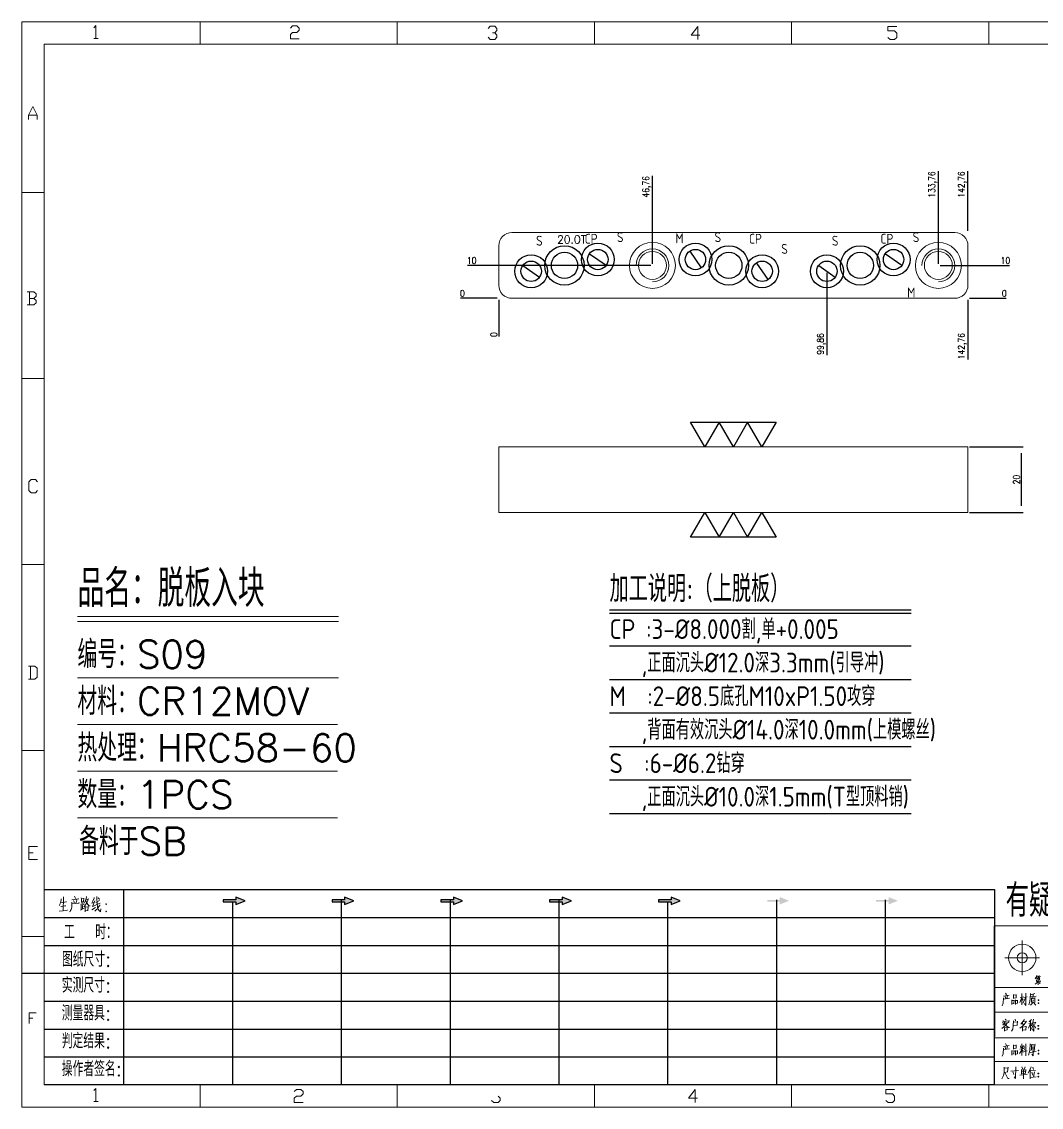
# Model space of a CAD drawing. Header units: millimetres. Extents: x 88508 to 142116, y -5268 to 20283.
# Drawn here: x 98509 to 98819.2, y 3909.3 to 4239.6 of the extents above; entities that cross this region are included whole.
import ezdxf
from ezdxf.enums import TextEntityAlignment as Align

# ---------------------------------------------------------------- set-up
doc = ezdxf.new("R2010")
doc.units = ezdxf.units.MM
doc.linetypes.add('HIDDEN', pattern=[0])
doc.layers.add('DIM', color=4, linetype='Continuous')
doc.layers.add('PS_P', color=2, linetype='Continuous')
doc.styles.add('chinesef_fs', font='simplex.shx', dxfattribs={"bigfont": 'gbcbig.shx'})
doc.styles.add('gbenor', font='gbenor.shx', dxfattribs={"bigfont": 'gbcbig.shx'})
doc.styles.add('GBENOR_', font='gbenor.shx', dxfattribs={"bigfont": 'gbcbig'})
doc.styles.get("Standard").update_dxf_attribs({"font": 'txt.shx', "width": 0.85, "bigfont": 'ctxt.shx'})
doc.styles.add('TXT', font='txt.shx', dxfattribs={"width": 0.8, "bigfont": 'ctxt.shx'})
doc.dimstyles.new('T-2-WX', dxfattribs={"dimtxt": 2, "dimasz": 2, "dimexe": 0.5, "dimexo": 0.5, "dimgap": 0.5, "dimtad": 1, "dimtxsty": 'Standard', "dimblk": 'OPEN30', "dimcen": 0, "dimazin": 3, "dimtfac": 1, "dimtmove": 0, "dimatfit": 3, "dimldrblk": 'OPEN30', "dimlwd": -1, "dimlwe": -1})

# ---------------------------------------------------------------- blocks, each defined once
blk = doc.blocks.new('U40')
for points in [[(351.8, 337.7), (351.8, 333.2), (367, 339.3), (351.8, 345.3), (351.8, 340.8), (331.2, 340.8), (331.2, 337.7)], [(545.7, 339.3), (530.6, 345.3), (530.6, 340.8), (509.9, 340.8), (509.9, 337.7), (530.6, 337.7), (530.6, 333.2)], [(724.5, 339.3), (709.3, 345.3), (709.3, 340.8), (688.7, 340.8), (688.7, 337.7), (709.3, 337.7), (709.3, 333.2)], [(903.3, 339.3), (888.1, 345.3), (888.1, 340.8), (867.5, 340.8), (867.5, 337.7), (888.1, 337.7), (888.1, 333.2)], [(1082.1, 339.3), (1066.9, 345.3), (1066.9, 340.8), (1046.3, 340.8), (1046.3, 337.7), (1066.9, 337.7), (1066.9, 333.2)], [(1245.7, 337.7), (1245.7, 333.2), (1260.9, 339.3), (1245.7, 345.3), (1245.7, 340.8), (1225.1, 340.8), (1225.1, 337.7)], [(1424.5, 337.7), (1424.5, 333.2), (1439.7, 339.3), (1424.5, 345.3), (1424.5, 340.8), (1403.8, 340.8), (1403.8, 337.7)]]:
    blk.add_hatch(color=3).paths.add_polyline_path(points)
at = {"color": 254, "lineweight": 18}
for p, q in [((0, 1783.5), (0, 0)), ((0, 1783.5), (2530.2, 1783.5)), ((941.1, 1783.5), (941.1, 1746.5)), ((1265.1, 1783.5), (1265.1, 1746.5)), ((1589.1, 1783.5), (1589.1, 1746.5)), ((37, 37), (37, 1746.5)), ((37, 1746.5), (2493.2, 1746.5)), ((0, 1502.7), (37, 1502.7)), ((0, 1197.2), (37, 1197.2)), ((0, 891.7), (37, 891.7)), ((0, 586.3), (37, 586.3)), ((1598.1, 298), (2493.2, 298)), ((0, 280.8), (37, 280.8)), ((1598.2, 196.6), (2493.2, 196.6)), ((2493.2, 156.4), (1598.2, 156.4)), ((2493.2, 114.1), (1598.2, 114.1)), ((2493.2, 75), (1598.2, 75)), ((37, 37), (2493.2, 37)), ((941.1, 0), (941.1, 37)), ((1265.1, 0), (1265.1, 37)), ((1589.1, 0), (1589.1, 37)), ((0, 0), (2530.2, 0))]:
    blk.add_line(p, q, dxfattribs=at)
at = {"color": 254, "linetype": 'Continuous', "lineweight": 18}
for p, q in [((293.1, 1783.5), (293.1, 1746.5)), ((617.1, 1783.5), (617.1, 1746.5)), ((1598.1, 298), (1598.1, 37)), ((1598.2, 298), (1598.2, 37)), ((293.1, 0), (293.1, 37)), ((617.1, 0), (617.1, 37))]:
    blk.add_line(p, q, dxfattribs=at)
for p, q in [((38, 357.6), (1598.2, 357.6)), ((1598.2, 357.6), (1598.2, 116.2)), ((38, 311.8), (1598.2, 311.8)), ((37.1, 266), (1598.2, 266)), ((0.1, 220.2), (1598.2, 220.2)), ((37.1, 174.4), (1598.2, 174.4)), ((37.1, 128.6), (1598.2, 128.6)), ((37.1, 82.8), (1598.2, 82.8))]:
    blk.add_line(p, q)
at = {"color": 254}
for p, q in [((167.8, 37), (167.8, 357.6)), ((525.5, 37), (525.5, 340.8)), ((704.3, 37), (704.3, 340.8)), ((883.1, 37), (883.1, 340.8)), ((1240.6, 37), (1240.6, 340.8)), ((1419.4, 37), (1419.4, 340.8)), ((346.7, 37), (346.7, 337.9)), ((1061.9, 37), (1061.9, 337.7)), ((1598.2, 37), (38, 37))]:
    blk.add_line(p, q, dxfattribs=at)
at = {"color": 92, "lineweight": 18}
for p, q in [((1644.1, 273.9), (1644.1, 217)), ((1672.4, 245.5), (1615.5, 245.5))]:
    blk.add_line(p, q, dxfattribs=at)
for points in [[(118.3, 1773.7), (121.9, 1777.3), (121.9, 1755.8)], [(441.4, 1773.1), (445, 1776.7), (452.2, 1776.7), (455.8, 1773.1), (455.8, 1769.5), (452.2, 1765.9), (445, 1765.9), (441.4, 1762.3), (441.4, 1755.1), (455.8, 1755.1)], [(766.4, 1772.4), (770, 1776), (777.2, 1776), (780.8, 1772.4), (780.8, 1768.8), (777.2, 1765.2), (773.6, 1765.2)], [(1114.4, 1761.4), (1100, 1761.4), (1110.8, 1775.8), (1110.8, 1754.2)], [(1423.4, 1757.7), (1427, 1754.1), (1434.2, 1754.1), (1437.8, 1757.7), (1437.8, 1764.9), (1434.2, 1768.5), (1423.4, 1768.5), (1423.4, 1775.7), (1437.8, 1775.7)], [(118.3, 1755.8), (125.5, 1755.8)], [(777.2, 1765.2), (780.8, 1761.6), (780.8, 1758), (777.2, 1754.4), (770, 1754.4), (766.4, 1758)], [(11.1, 1622.8), (11.1, 1630), (18.3, 1644.4), (25.5, 1630), (25.5, 1622.8)], [(11.1, 1630), (25.5, 1630)], [(20, 1329), (23.6, 1332.6), (23.6, 1336.2), (20, 1339.8), (9.2, 1339.8)], [(12.8, 1339.8), (12.8, 1318.2)], [(9.2, 1318.2), (20, 1318.2), (23.6, 1321.8), (23.6, 1325.4), (20, 1329), (12.8, 1329)], [(26.1, 1013.2), (22.5, 1009.6), (15.3, 1009.6), (11.7, 1013.2), (11.7, 1027.6), (15.3, 1031.2), (22.5, 1031.2), (26.1, 1027.6)], [(11, 703.2), (21.8, 703.2), (25.4, 706.8), (25.4, 721.2), (21.8, 724.8), (11, 724.8)], [(14.6, 724.8), (14.6, 703.2)], [(26.1, 407), (11.7, 407), (11.7, 428.6), (26.1, 428.6)], [(11.7, 417.8), (18.9, 417.8)], [(1613.5, 179.9), (1612.8, 170.8), (1610.8, 166.8)], [(1613, 182.8), (1622.3, 184.3)], [(1613.3, 177.7), (1623.2, 179.2)], [(1615.9, 182.1), (1616.3, 179)], [(1616.6, 187.6), (1617.9, 184.5)], [(1619.7, 183.6), (1618.8, 178.8)], [(1629.6, 185.4), (1629.6, 178.6)], [(1629.6, 184.3), (1634, 184.7)], [(1629.6, 179.4), (1634.2, 179.9)], [(1633.8, 179.9), (1634.2, 185.4)], [(1640, 172.1), (1643.5, 180.5)], [(1645.9, 181.4), (1640.4, 180.5)], [(1643.5, 168.2), (1643.5, 186.9)], [(1645.5, 176.1), (1643.5, 179.2)], [(1649.7, 180.8), (1647, 174.8), (1644.8, 171)], [(1646.6, 180.3), (1652.3, 181.2)], [(1650.1, 187.6), (1650.1, 167.1), (1647.7, 170.6)], [(1657.4, 186.9), (1657.2, 179), (1656.5, 173.7), (1654.8, 168.4)], [(1664.9, 186.7), (1657.4, 184.7)], [(1657.8, 181.2), (1666.7, 182.8)], [(1659.2, 179.7), (1659.2, 172.4)], [(1664.5, 179), (1659.2, 178.1)], [(1661.6, 178.6), (1661.8, 185.2)], [(1664.7, 180.1), (1664.5, 172.1)], [(1626.9, 168.8), (1626.7, 176.3)], [(1626.9, 175.2), (1630.5, 175.7)], [(1626.9, 170.2), (1630.7, 170.6)], [(1630.5, 176.1), (1630.3, 170.6)], [(1632.7, 176.3), (1632.7, 168.8)], [(1636.2, 175.7), (1632.9, 175.2)], [(1632.9, 170.4), (1636.4, 170.8)], [(1636, 170.8), (1636.4, 176.1)], [(1662, 176.3), (1661.4, 172.4), (1660, 169.7), (1657.6, 167.7)], [(1662.3, 172.4), (1666.2, 168)], [(12.3, 137.7), (12.3, 155), (23.8, 155)], [(12.3, 146.4), (18.1, 146.4)], [(1615.9, 144.9), (1617.5, 143.1)], [(1632.3, 144.9), (1633.2, 142)], [(1647.7, 144.2), (1641.5, 136.3)], [(1659.4, 144.2), (1655.2, 140.5)], [(1662.3, 144.9), (1661.2, 139.2), (1660.1, 135.2)], [(1619.7, 139.4), (1616.8, 135), (1610.6, 129.7)], [(1612.8, 142.5), (1612.4, 138.1)], [(1615.9, 140.3), (1612.4, 135)], [(1612.8, 141.2), (1622.3, 142)], [(1614.6, 131.2), (1614.8, 125)], [(1614.6, 130.3), (1619.2, 131.2)], [(1614.8, 137.8), (1619.2, 138.9)], [(1614.8, 126.1), (1619.5, 127)], [(1615.1, 136.3), (1621.7, 131), (1623, 131)], [(1619, 127), (1619.5, 131.9)], [(1622.6, 142.5), (1621.2, 138.9)], [(1629.6, 142), (1629.2, 133.6), (1628.3, 128.3), (1626.1, 125)], [(1629.2, 134.3), (1636.2, 135)], [(1629.4, 139.6), (1636, 140.3)], [(1636.2, 141.6), (1635.8, 135)], [(1650.8, 141.4), (1647.3, 136.1), (1644.2, 133), (1639.8, 129.9)], [(1644, 138.9), (1645.7, 136.1)], [(1644.6, 133.4), (1644.6, 125)], [(1644.6, 131.9), (1650.2, 132.8)], [(1644.6, 126.8), (1650.4, 127.5)], [(1645.1, 140.3), (1650.2, 140.7)], [(1649.9, 127.5), (1650.4, 133.2)], [(1657.7, 137.4), (1656.1, 133.6), (1654.1, 129.9)], [(1654.6, 137.4), (1659.9, 138.3)], [(1657.7, 142), (1657.7, 125.5)], [(1657.7, 136.3), (1659.6, 133.9)], [(1661.4, 134.1), (1659, 128.6)], [(1663, 137.6), (1663, 125.3), (1661, 128.1)], [(1661.4, 138.9), (1665.8, 139.6)], [(1664.3, 133.6), (1666.5, 129.9)], [(1666.3, 140), (1664.9, 136.7)], [(1613.5, 96.9), (1612.8, 87.8), (1610.8, 83.9)], [(1613, 99.8), (1622.3, 101.3)], [(1613.3, 94.7), (1623.2, 96.2)], [(1615.9, 99.1), (1616.3, 96)], [(1616.6, 104.6), (1617.9, 101.5)], [(1619.7, 100.6), (1618.8, 95.8)], [(1626.9, 85.8), (1626.7, 93.4)], [(1626.9, 92.3), (1630.5, 92.7)], [(1629.6, 102.4), (1629.6, 95.6)], [(1629.6, 101.3), (1634, 101.8)], [(1629.6, 96.4), (1634.2, 96.9)], [(1630.5, 93.1), (1630.3, 87.6)], [(1632.7, 93.4), (1632.7, 85.8)], [(1636.2, 92.7), (1632.9, 92.3)], [(1633.8, 96.9), (1634.2, 102.4)], [(1636, 87.8), (1636.4, 93.1)], [(1643.5, 96), (1641.5, 91.6), (1639.5, 88.1)], [(1640, 95.6), (1645.9, 96.4)], [(1641.1, 100.9), (1641.9, 97.6)], [(1643.5, 104), (1643.5, 85)], [(1643.5, 95.1), (1645.3, 92.3)], [(1645.5, 101.3), (1644.2, 96.2)], [(1645, 90.7), (1652.3, 92.7)], [(1646.8, 101.1), (1647.9, 98.4)], [(1646.8, 96.9), (1648.1, 93.6)], [(1649.7, 84.5), (1649.7, 104.2)], [(1657, 104.4), (1656.3, 93.1), (1654.5, 85.4)], [(1657, 102.6), (1666, 103.7)], [(1657.2, 90), (1666.9, 91.4)], [(1658.3, 93.8), (1664.2, 94.7)], [(1659.2, 101.8), (1659.2, 95.1)], [(1664.7, 101.1), (1659.2, 100.4)], [(1659.2, 98), (1663.4, 98.7)], [(1659.2, 96), (1664.7, 96.7)], [(1661.4, 92.9), (1662, 90.7), (1662, 84.5), (1659.8, 87.2)], [(1661.8, 91.6), (1664.5, 94.9)], [(1664.2, 96.7), (1664.7, 101.8)], [(1626.9, 87.2), (1630.7, 87.6)], [(1632.9, 87.4), (1636.4, 87.8)], [(1614.4, 65.7), (1614.2, 57.3), (1613.3, 52.3), (1610.4, 46.5)], [(1614.2, 57.3), (1620.6, 58.2)], [(1620.6, 64.8), (1614.4, 64.2)], [(1615.3, 57.3), (1620.6, 47.4), (1622.8, 47.4)], [(1619.9, 58.2), (1620.8, 65.7)], [(1625.2, 59.3), (1637.6, 60.6)], [(1630.1, 53.6), (1628.7, 58)], [(1633.4, 66.6), (1632.9, 47.2), (1630.7, 50)], [(1639.8, 52.5), (1652.1, 53.6)], [(1642.9, 62.2), (1642.9, 54.5)], [(1649.5, 61.8), (1642.9, 61.1)], [(1642.9, 55.1), (1649.9, 55.8)], [(1643.5, 66.2), (1645.1, 62.4)], [(1643.8, 58.4), (1648.6, 58.9)], [(1646.2, 46.7), (1646.2, 61.3)], [(1648.6, 66.4), (1646.8, 61.8)], [(1649.7, 62.2), (1649.3, 55.8)], [(1658.5, 66.4), (1653.9, 56.2)], [(1656.8, 62.2), (1656.8, 46.7)], [(1658.3, 59.8), (1665.8, 60.6)], [(1659.9, 57.8), (1661.2, 52.7)], [(1661.4, 65.7), (1662.7, 62.2)], [(1664.1, 58.4), (1662.5, 49.6)], [(1657.7, 49.2), (1666.7, 49.8)], [(118.3, 27.4), (121.9, 31), (121.9, 9.4)], [(447.9, 25.7), (451.5, 29.3), (458.7, 29.3), (462.3, 25.7), (462.3, 22.1), (458.7, 18.5), (451.5, 18.5), (447.9, 14.9), (447.9, 7.7), (462.3, 7.7)], [(782.7, 18.5), (786.3, 14.9), (786.3, 11.3), (782.7, 7.7), (775.5, 7.7), (771.9, 11.3)], [(1110.3, 14.9), (1095.9, 14.9), (1106.7, 29.3), (1106.7, 7.7)], [(1419.9, 11.3), (1423.5, 7.7), (1430.7, 7.7), (1434.3, 11.3), (1434.3, 18.5), (1430.7, 22.1), (1419.9, 22.1), (1419.9, 29.3), (1434.3, 29.3)], [(118.3, 9.4), (125.5, 9.4)]]:
    blk.add_lwpolyline(points, dxfattribs=at)
at = {"color": 92, "lineweight": 0}
for points in [[(65, 342.2), (64.8, 341), (64.1, 337.9), (63.6, 335.7), (62.8, 333.5), (62.1, 331.4)], [(68.4, 345.9), (68.7, 344.4), (68.1, 322.9)], [(82.6, 340.8), (93.7, 342.2), (93.3, 342.4), (92.4, 342)], [(86.1, 336.1), (86, 337.5), (85.3, 339.8)], [(86.7, 346.7), (87.9, 344.6), (88.3, 343)], [(90.3, 341), (90.4, 339.6), (89.1, 335.3)], [(97.8, 344), (98.1, 342.6), (98.1, 340.8), (98.1, 337.9), (98.1, 336.3), (98.2, 337.7), (102.1, 338.3), (101.8, 338.3), (102.1, 343.6), (102.1, 343.2), (102.1, 342.8), (98.2, 342.2)], [(105.5, 341.2), (105.9, 341), (109.6, 341.8), (109.3, 342.6), (108.5, 339.6), (107.6, 337.3), (106.9, 335.9), (105.9, 334.3), (104.3, 332), (103.1, 330.4), (101.9, 329.4)], [(106.6, 346.5), (106.5, 345.2), (105.1, 341.2), (104.2, 338.9), (103.1, 336.3), (102.6, 335.5)], [(104.9, 339.1), (105.3, 338.7), (107, 335.7), (108.6, 333.3), (109.9, 331.2), (110.3, 330.8), (112.6, 330.8), (110.2, 331.2), (109, 332.6)], [(119.3, 344.8), (119.1, 343.8), (116.8, 338.5), (115.4, 335.5), (119.3, 336.3)], [(120.3, 339.4), (118.1, 333.5), (116.4, 330), (116.1, 329.8), (120.5, 331.4)], [(121.7, 336.7), (127.7, 339.6)], [(123.4, 346.5), (123.5, 345.4), (123.5, 340.8), (123.8, 337.3), (124, 335.3), (124.2, 333.1), (124.5, 331), (124.8, 329), (125.2, 327.4), (125.9, 325.7), (126.9, 323.9), (127.9, 322.7), (128.9, 321.7), (129.6, 321.3), (129.9, 326.1), (129.4, 321.5)], [(127.7, 341.6), (127.2, 342.4), (125.7, 344.2)], [(61.4, 322.3), (68.2, 322.9), (75.3, 323.7), (74.9, 323.9), (73.8, 323.5)], [(63.8, 335.9), (73.4, 337.5), (73.1, 337.7), (72.5, 337.3)], [(64.5, 329.6), (64.8, 329.6), (65.1, 329.6), (72.5, 331), (71.9, 331), (70.9, 330.8)], [(82.6, 335.1), (82.6, 331.8), (82.3, 329), (81.9, 326.8), (81.2, 324.9), (80.3, 323.1), (79.6, 321.9), (78.8, 320.9)], [(93.3, 335.5), (94.1, 335.7), (94.3, 335.5), (82.6, 334.3), (82.6, 335.1), (82.2, 336.9)], [(96.5, 323.9), (102.8, 327.2)], [(97.2, 334.3), (97.5, 333.5), (97.7, 324.7)], [(100.2, 337.9), (100.1, 325.9)], [(100.2, 332.6), (102.4, 333.1)], [(104.2, 330), (104.5, 329), (104.5, 321.1), (104.3, 322.1), (104.5, 322.7), (109.2, 323.1), (108.6, 323.1), (109, 329.2), (109, 330), (109.3, 329.4), (108.6, 329.4), (104.6, 328.8)], [(115.3, 324.3), (121.5, 328.2)], [(128.2, 332.4), (128.1, 331.6), (126.9, 329.6), (125.8, 328), (124.5, 326.3), (123, 324.7), (121.4, 323.3), (120.1, 322.3)], [(121.4, 332.2), (128.8, 335.1)]]:
    blk.add_lwpolyline(points, dxfattribs=at)
for points in [[(367, 339.3), (351.8, 345.3), (351.8, 340.8), (331.2, 340.8), (331.2, 337.7), (351.8, 337.7), (351.8, 333.2), (367, 339.3)], [(545.7, 339.3), (530.6, 345.3), (530.6, 340.8), (509.9, 340.8), (509.9, 337.7), (530.6, 337.7), (530.6, 333.2), (545.7, 339.3)], [(724.5, 339.3), (709.3, 345.3), (709.3, 340.8), (688.7, 340.8), (688.7, 337.7), (709.3, 337.7), (709.3, 333.2), (724.5, 339.3)], [(903.3, 339.3), (888.1, 345.3), (888.1, 340.8), (867.5, 340.8), (867.5, 337.7), (888.1, 337.7), (888.1, 333.2), (903.3, 339.3)], [(1082.1, 339.3), (1066.9, 345.3), (1066.9, 340.8), (1046.3, 340.8), (1046.3, 337.7), (1066.9, 337.7), (1066.9, 333.2), (1082.1, 339.3)]]:
    blk.add_lwpolyline(points)
for points in [[(138.7, 332.4), (139.4, 333.5), (138.7, 334.5), (138, 333.5)], [(138.7, 320.9), (139.4, 321.9), (138.7, 322.9), (138, 321.9)]]:
    blk.add_lwpolyline(points, close=True, dxfattribs=at)
at = {"color": 3, "lineweight": 18}
for points in [[(1665.5, 210.9), (1668.3, 216.3)], [(1667.3, 214.2), (1670.1, 214.7)], [(1668.8, 211.7), (1668, 214.2)], [(1670.3, 211.9), (1671.9, 216.3)], [(1671.1, 214.2), (1674, 214.7)], [(1671.4, 214.2), (1672.9, 211.7)], [(1670.1, 206.6), (1668, 204.5), (1665, 202.1)], [(1667.1, 206.6), (1673.4, 207.3)], [(1667.3, 211.1), (1672.4, 211.6)], [(1667.3, 209.6), (1667.3, 206.6)], [(1672.5, 209.4), (1667.3, 208.9)], [(1670.1, 211.2), (1670.1, 201.3)], [(1673.5, 208.1), (1672.7, 202.9), (1671.7, 205)], [(1672.2, 209.4), (1672.5, 211.9)]]:
    blk.add_lwpolyline(points, dxfattribs=at)
at = {"color": 92, "lineweight": 18}
for points in [[(1670, 176.1), (1670, 175.9), (1670.2, 175.7), (1670.4, 175.5), (1670.6, 175.5), (1670.9, 175.5), (1671.1, 175.7), (1671.3, 175.9), (1671.3, 176.1), (1671.3, 176.4), (1671.1, 176.6), (1670.9, 176.7), (1670.6, 176.8), (1670.4, 176.7), (1670.2, 176.6), (1670, 176.4)], [(1671.3, 171), (1671.3, 171.3), (1671.1, 171.5), (1670.9, 171.7), (1670.6, 171.7), (1670.4, 171.7), (1670.2, 171.5), (1670, 171.3), (1670, 171), (1670, 170.8), (1670.2, 170.6), (1670.4, 170.4), (1670.6, 170.4), (1670.9, 170.4), (1671.1, 170.6), (1671.3, 170.8)], [(1671.1, 176.1), (1671, 176.3), (1670.9, 176.5), (1670.6, 176.6), (1670.4, 176.5), (1670.3, 176.3), (1670.2, 176.1), (1670.3, 175.9), (1670.4, 175.7), (1670.6, 175.7), (1670.9, 175.7), (1671, 175.9)], [(1671.1, 171), (1671, 171.3), (1670.9, 171.4), (1670.6, 171.5), (1670.4, 171.4), (1670.3, 171.3), (1670.2, 171), (1670.3, 170.8), (1670.4, 170.7), (1670.6, 170.6), (1670.9, 170.7), (1671, 170.8)], [(1669.8, 133.9), (1669.8, 133.6), (1670, 133.4), (1670.2, 133.3), (1670.5, 133.2), (1670.7, 133.3), (1670.9, 133.4), (1671.1, 133.6), (1671.1, 133.9), (1671.1, 134.1), (1670.9, 134.3), (1670.7, 134.5), (1670.5, 134.5), (1670.2, 134.5), (1670, 134.3), (1669.8, 134.1)], [(1671.1, 128.8), (1671.1, 129), (1670.9, 129.3), (1670.7, 129.4), (1670.5, 129.4), (1670.2, 129.4), (1670, 129.3), (1669.8, 129), (1669.8, 128.8), (1669.8, 128.5), (1670, 128.3), (1670.2, 128.2), (1670.5, 128.1), (1670.7, 128.2), (1670.9, 128.3), (1671.1, 128.5)], [(1670.9, 133.9), (1670.8, 134.1), (1670.7, 134.2), (1670.5, 134.3), (1670.2, 134.2), (1670.1, 134.1), (1670, 133.9), (1670.1, 133.6), (1670.2, 133.5), (1670.5, 133.4), (1670.7, 133.5), (1670.8, 133.6)], [(1670.9, 128.8), (1670.8, 129), (1670.7, 129.2), (1670.5, 129.2), (1670.2, 129.2), (1670.1, 129), (1670, 128.8), (1670.1, 128.6), (1670.2, 128.4), (1670.5, 128.3), (1670.7, 128.4), (1670.8, 128.6)], [(1670, 93.1), (1670, 92.9), (1670.2, 92.7), (1670.4, 92.5), (1670.6, 92.5), (1670.9, 92.5), (1671.1, 92.7), (1671.3, 92.9), (1671.3, 93.1), (1671.3, 93.4), (1671.1, 93.6), (1670.9, 93.7), (1670.6, 93.8), (1670.4, 93.7), (1670.2, 93.6), (1670, 93.4)], [(1671.1, 93.1), (1671, 93.4), (1670.9, 93.5), (1670.6, 93.6), (1670.4, 93.5), (1670.3, 93.4), (1670.2, 93.1), (1670.3, 92.9), (1670.4, 92.8), (1670.6, 92.7), (1670.9, 92.8), (1671, 92.9)], [(1671.3, 88.1), (1671.3, 88.3), (1671.1, 88.5), (1670.9, 88.7), (1670.6, 88.7), (1670.4, 88.7), (1670.2, 88.5), (1670, 88.3), (1670, 88.1), (1670, 87.8), (1670.2, 87.6), (1670.4, 87.4), (1670.6, 87.4), (1670.9, 87.4), (1671.1, 87.6), (1671.3, 87.8)], [(1671.1, 88.1), (1671, 88.3), (1670.9, 88.4), (1670.6, 88.5), (1670.4, 88.4), (1670.3, 88.3), (1670.2, 88.1), (1670.3, 87.8), (1670.4, 87.7), (1670.6, 87.6), (1670.9, 87.7), (1671, 87.8)], [(1669.8, 55.3), (1669.8, 55.1), (1670, 54.9), (1670.2, 54.7), (1670.5, 54.7), (1670.7, 54.7), (1670.9, 54.9), (1671.1, 55.1), (1671.1, 55.3), (1671.1, 55.6), (1670.9, 55.8), (1670.7, 56), (1670.5, 56), (1670.2, 56), (1670, 55.8), (1669.8, 55.6)], [(1670.9, 55.3), (1670.8, 55.6), (1670.7, 55.7), (1670.5, 55.8), (1670.2, 55.7), (1670.1, 55.6), (1670, 55.3), (1670.1, 55.1), (1670.2, 55), (1670.5, 54.9), (1670.7, 55), (1670.8, 55.1)], [(1671.1, 50.3), (1671.1, 50.5), (1670.9, 50.7), (1670.7, 50.9), (1670.5, 50.9), (1670.2, 50.9), (1670, 50.7), (1669.8, 50.5), (1669.8, 50.3), (1669.8, 50), (1670, 49.8), (1670.2, 49.7), (1670.5, 49.6), (1670.7, 49.7), (1670.9, 49.8), (1671.1, 50)], [(1670.9, 50.3), (1670.8, 50.5), (1670.7, 50.7), (1670.5, 50.7), (1670.2, 50.7), (1670.1, 50.5), (1670, 50.3), (1670.1, 50), (1670.2, 49.9), (1670.5, 49.8), (1670.7, 49.9), (1670.8, 50)]]:
    blk.add_lwpolyline(points, close=True, dxfattribs=at)
for radius in [22.5, 8.37]:
    blk.add_circle((1644.1, 245.5), radius, dxfattribs=at)
at = {"color": 3, "style": 'chinesef_fs'}
for s, height, p in [('有疑必问 不可盲目加工', 53.079, (1616.8, 313.1)), ('工  时：', 24.57, (69.5, 275.7)), ('图纸尺寸:', 24.57, (66.2, 230.9)), ('实测尺寸:', 24.57, (65.9, 188.4)), ('测量器具:', 24.57, (65.9, 142.6)), ('判定结果:', 24.57, (65.9, 96.8)), ('操作者签名:', 24.57, (65.9, 51))]:
    blk.add_text(s, height=height, dxfattribs=at).set_placement(p)
at = {"lineweight": 18, "style": 'GBENOR_'}
blk.add_attdef('文档路径', (2126, 386.9), '', height=17.8, dxfattribs=at)
at = {"lineweight": 20, "style": 'TXT'}
for tag, height, p in [('18-**-**', 16.3, (1866.6, 256.2)), ('客户名称', 16.1, (1741.1, 134, 0)), ('料厚:', 16.1, (1741.3, 93.2, 0))]:
    blk.add_attdef(tag, text='', height=height, dxfattribs=at).set_placement(p, align=Align.MIDDLE)
for tag, p, height in [('88888', (1850.9, 207.5), 14.9), ('材质:', (1691.2, 168, 0), 16.1), ('核准', (1869.4, 127.5, 0), 16.1), ('设计', (1868.8, 88.3, 0), 16.1), ('绘图', (1868.2, 49.1, 0), 16.1)]:
    blk.add_attdef(tag, p, '', height=height, dxfattribs=at)
for tag, p, height, width in [('3', (2234.7, 206.9), 15.8, 0.7), ('4', (2234.7, 167.4), 15.8, 0.7), ('核准日期', (2041.1, 124.2, 0), 16.1, 0.68), ('设计日期', (2041.1, 84.5, 0), 16.1, 0.68), ('1', (2251.9, 85.9), 14.6, 0.7), ('绘图日期', (2040.9, 46.4, 0), 16.1, 0.68), ('2', (2235, 49.2), 14.6, 0.7)]:
    blk.add_attdef(tag, p, '', height=height, dxfattribs=dict(at, width=width))
blk = doc.blocks.new('*D9057')
at = {"layer": 'Defpoints', "color": 0}
for p in [(98654.13, 4155.44), (98796.89, 4155.44), (98806.89, 4155.44)]:
    blk.add_point(p, dxfattribs=at)
at = {"layer": 'DIM', "color": 0}
blk.add_line((98797.39, 4155.44), (98808.52, 4155.44), dxfattribs=at)
at = {"layer": 'DIM', "color": 0, "insert": (98807.95, 4156.94), "char_height": 2, "attachment_point": 5}
blk.add_mtext('0', dxfattribs=at)
blk = doc.blocks.new('_Open30')
blk = doc.blocks.new('*D9058')
at = {"layer": 'Defpoints', "color": 0}
for p in [(98644.13, 4155.44), (98654.13, 4155.44), (98654.13, 4155.44)]:
    blk.add_point(p, dxfattribs=at)
at = {"layer": 'DIM', "color": 0}
blk.add_line((98653.63, 4155.44), (98642.49, 4155.44), dxfattribs=at)
at = {"layer": 'DIM', "color": 0, "insert": (98643.06, 4156.94), "char_height": 2, "attachment_point": 5}
blk.add_mtext('0', dxfattribs=at)
blk = doc.blocks.new('*D9059')
at = {"layer": 'Defpoints', "color": 0}
for p in [(98654.13, 4155.44), (98796.89, 4155.44), (98796.89, 4145.44)]:
    blk.add_point(p, dxfattribs=at)
at = {"layer": 'DIM', "color": 0}
for p, q in [((98796.89, 4154.94), (98796.89, 4151.44)), ((98796.89, 4151.44), (98796.89, 4149.44)), ((98796.89, 4149.44), (98796.89, 4136.76))]:
    blk.add_line(p, q, dxfattribs=at)
at = {"layer": 'DIM', "color": 0, "insert": (98795.19, 4140.85), "char_height": 2, "attachment_point": 5, "rotation": 90}
blk.add_mtext('142,76', dxfattribs=at)
blk = doc.blocks.new('*D9060')
at = {"layer": 'Defpoints', "color": 0}
for p in [(98753.98, 4163.65), (98654.13, 4155.44), (98753.98, 4145.44)]:
    blk.add_point(p, dxfattribs=at)
at = {"layer": 'DIM', "color": 0}
for p, q in [((98753.98, 4163.15), (98753.98, 4153.44)), ((98753.98, 4153.44), (98753.98, 4149.44)), ((98753.98, 4149.44), (98753.98, 4138.14))]:
    blk.add_line(p, q, dxfattribs=at)
at = {"layer": 'DIM', "color": 0, "insert": (98752.29, 4141.54), "char_height": 2, "attachment_point": 5, "rotation": 90}
blk.add_mtext('99,86', dxfattribs=at)
blk = doc.blocks.new('*D9061')
at = {"layer": 'Defpoints', "color": 0}
for p in [(98654.13, 4155.44), (98654.13, 4155.44), (98654.13, 4145.44)]:
    blk.add_point(p, dxfattribs=at)
at = {"layer": 'DIM', "color": 0}
blk.add_line((98654.13, 4154.94), (98654.13, 4143.81), dxfattribs=at)
at = {"layer": 'DIM', "color": 0, "insert": (98652.63, 4144.37), "char_height": 2, "attachment_point": 5, "rotation": 90}
blk.add_mtext('0', dxfattribs=at)
blk = doc.blocks.new('*D9062')
at = {"layer": 'Defpoints', "color": 0}
for p in [(98796.89, 4185.44), (98796.89, 4175.44), (98654.13, 4155.44)]:
    blk.add_point(p, dxfattribs=at)
at = {"layer": 'DIM', "color": 0}
for p, q in [((98796.89, 4181.44), (98796.89, 4194.12)), ((98796.89, 4179.44), (98796.89, 4181.44)), ((98796.89, 4175.94), (98796.89, 4179.44))]:
    blk.add_line(p, q, dxfattribs=at)
at = {"layer": 'DIM', "color": 0, "insert": (98795.19, 4190.03), "char_height": 2, "attachment_point": 5, "rotation": 90}
blk.add_mtext('142,76', dxfattribs=at)
blk = doc.blocks.new('*D9063')
at = {"layer": 'Defpoints', "color": 0}
for p in [(98787.89, 4185.44), (98787.89, 4165.44), (98654.13, 4155.44)]:
    blk.add_point(p, dxfattribs=at)
at = {"layer": 'DIM', "color": 0}
for p, q in [((98787.89, 4181.44), (98787.89, 4194.12)), ((98787.89, 4177.44), (98787.89, 4181.44)), ((98787.89, 4165.94), (98787.89, 4177.44))]:
    blk.add_line(p, q, dxfattribs=at)
at = {"layer": 'DIM', "color": 0, "insert": (98786.19, 4190.03), "char_height": 2, "attachment_point": 5, "rotation": 90}
blk.add_mtext('133,76', dxfattribs=at)
blk = doc.blocks.new('*D9064')
at = {"layer": 'Defpoints', "color": 0}
for p in [(98700.89, 4185.44), (98700.89, 4165.44), (98654.13, 4155.44)]:
    blk.add_point(p, dxfattribs=at)
at = {"layer": 'DIM', "color": 0}
for p, q in [((98700.89, 4181.44), (98700.89, 4192.74)), ((98700.89, 4177.44), (98700.89, 4181.44)), ((98700.89, 4165.94), (98700.89, 4177.44))]:
    blk.add_line(p, q, dxfattribs=at)
at = {"layer": 'DIM', "color": 0, "insert": (98699.19, 4189.34), "char_height": 2, "attachment_point": 5, "rotation": 90}
blk.add_mtext('46,76', dxfattribs=at)
blk = doc.blocks.new('*D9103')
at = {"layer": 'Defpoints', "color": 0}
for p in [(98796.89, 4110.28), (98813.15, 4110.28), (98796.89, 4090.28)]:
    blk.add_point(p, dxfattribs=at)
at = {"layer": 'DIM', "color": 0}
for p, q in [((98797.39, 4110.28), (98813.65, 4110.28)), ((98813.15, 4092.28), (98813.15, 4108.28)), ((98797.39, 4090.28), (98813.65, 4090.28))]:
    blk.add_line(p, q, dxfattribs=at)
at = {"layer": 'DIM', "color": 0, "insert": (98811.65, 4100.28), "char_height": 2, "attachment_point": 5, "rotation": 90}
blk.add_mtext('20', dxfattribs=at)
blk = doc.blocks.new('*D9196')
at = {"layer": 'Defpoints', "color": 0}
for p in [(98647.64, 4165.44), (98700.89, 4165.44), (98654.13, 4155.44)]:
    blk.add_point(p, dxfattribs=at)
at = {"layer": 'DIM', "color": 0}
blk.add_line((98700.39, 4165.44), (98644.63, 4165.44), dxfattribs=at)
at = {"layer": 'DIM', "color": 0, "insert": (98645.89, 4166.94), "char_height": 2, "attachment_point": 5}
blk.add_mtext('10', dxfattribs=at)
blk = doc.blocks.new('*D9197')
at = {"layer": 'Defpoints', "color": 0}
for p in [(98787.89, 4165.44), (98806.55, 4165.44), (98654.13, 4155.44)]:
    blk.add_point(p, dxfattribs=at)
at = {"layer": 'DIM', "color": 0}
blk.add_line((98788.39, 4165.44), (98809.56, 4165.44), dxfattribs=at)
at = {"layer": 'DIM', "color": 0, "insert": (98808.31, 4166.94), "char_height": 2, "attachment_point": 5}
blk.add_mtext('10', dxfattribs=at)

msp = doc.modelspace()

# ---------------------------------------------------------------- linework, layer by layer
at = {"layer": 'DIM', "color": 8}
for p, q in [((98687.821, 4060.696), (98779.637, 4060.696)), ((98687.821, 4059.646), (98779.637, 4059.646)), ((98687.821, 4049.686), (98779.637, 4049.686)), ((98687.821, 4039.486), (98779.637, 4039.486)), ((98687.821, 4029.286), (98779.637, 4029.286)), ((98687.821, 4019.086), (98779.637, 4019.086)), ((98687.821, 4008.886), (98779.637, 4008.886)), ((98687.821, 3998.686), (98779.637, 3998.686))]:
    msp.add_line(p, q, dxfattribs=at)
at = {"layer": 'DIM', "color": 4, "linetype": 'Continuous', "lineweight": 13}
for p, q in [((98525.933, 4058.595), (98605.363, 4058.595)), ((98525.933, 4057.131), (98605.363, 4057.131)), ((98525.933, 4039.983), (98605.363, 4039.983)), ((98525.933, 4025.762), (98605.018, 4025.762)), ((98525.933, 4011.541), (98605.018, 4011.541)), ((98525.933, 3997.321), (98605.018, 3997.321))]:
    msp.add_line(p, q, dxfattribs=at)
at = {"layer": 'DIM', "color": 4}
for points in [[(98738.496, 4117.777), (98734.166, 4110.277), (98729.836, 4117.777), (98725.506, 4110.277), (98721.176, 4117.777), (98716.846, 4110.277), (98712.516, 4117.777), (98738.496, 4117.777)], [(98712.516, 4082.777), (98716.846, 4090.277), (98721.176, 4082.777), (98725.506, 4090.277), (98729.836, 4082.777), (98734.166, 4090.277), (98738.496, 4082.777), (98712.516, 4082.777)]]:
    msp.add_lwpolyline(points, close=True, dxfattribs=at)
at = {"layer": 'PS_P'}
for p, q in [((98681.771, 4168.978), (98686.768, 4165.479)), ((98712.233, 4169.727), (98715.732, 4164.73)), ((98771.771, 4168.978), (98776.768, 4165.479)), ((98661.484, 4165.401), (98666.481, 4161.902)), ((98732.52, 4166.15), (98736.019, 4161.153)), ((98751.484, 4165.401), (98756.481, 4161.902))]:
    msp.add_line(p, q, dxfattribs=at)
at = {"layer": 'PS_P', "linetype": 'Continuous', "lineweight": 18}
msp.add_lwpolyline([(98796.886, 4159.44, -0.4142136), (98792.886, 4155.44), (98658.126, 4155.44, -0.4142136), (98654.126, 4159.44), (98654.126, 4171.44, -0.4142136), (98658.126, 4175.44), (98792.886, 4175.44, -0.4142136), (98796.886, 4171.44)], format="xyb", close=True, dxfattribs=at)
at = {"layer": 'PS_P', "color": 2, "linetype": 'Continuous', "lineweight": 15}
msp.add_lwpolyline([(98654.126, 4110.277), (98796.886, 4110.277), (98796.886, 4090.277), (98654.126, 4090.277)], close=True, dxfattribs=at)
at = {"layer": 'PS_P', "color": 40, "linetype": 'Continuous'}
for centre in [(98674.126, 4165.44), (98724.126, 4165.44), (98764.126, 4165.44)]:
    msp.add_circle(centre, 6, dxfattribs=at)
at = {"layer": 'PS_P'}
for centre, radius in [((98684.27, 4167.228), 5), ((98713.983, 4167.228), 5), ((98774.27, 4167.228), 5), ((98663.983, 4163.651), 5), ((98684.27, 4167.228), 3.1), ((98713.983, 4167.228), 3.1), ((98734.27, 4163.651), 5), ((98753.983, 4163.651), 5), ((98774.27, 4167.228), 3.1), ((98663.983, 4163.651), 3.1), ((98734.27, 4163.651), 3.1), ((98753.983, 4163.651), 3.1)]:
    msp.add_circle(centre, radius, dxfattribs=at)
at = {"layer": 'PS_P', "linetype": 'HIDDEN', "lineweight": 18}
for centre in [(98700.886, 4165.44), (98787.886, 4165.44)]:
    msp.add_circle(centre, 7, dxfattribs=at)
at = {"layer": 'PS_P', "color": 1}
for centre in [(98674.126, 4165.44), (98724.126, 4165.44), (98764.126, 4165.44)]:
    msp.add_circle(centre, 4, dxfattribs=at)
at = {"layer": 'PS_P', "lineweight": 18}
for centre in [(98700.886, 4165.44), (98787.886, 4165.44)]:
    msp.add_circle(centre, 4.25, dxfattribs=at)
for centre in [(98700.886, 4165.44), (98787.886, 4165.44)]:
    msp.add_arc(centre, 5, 270, 180, dxfattribs=at)

# ---------------------------------------------------------------- block references
at = {"ltscale": 3, "xscale": 0.1851873878050324, "yscale": 0.1851873878028404, "zscale": 0.1851873878031767}
msp.add_blockref('U40', (98508.962, 3909.301), dxfattribs=at)

# ---------------------------------------------------------------- texts
at = {"layer": 'DIM', "color": 7, "style": 'gbenor'}
for s, p in [('CP', (98682.229, 4173.542)), ('S', (98691.075, 4174.033)), ('M', (98709.123, 4173.677)), ('S', (98720.788, 4174.033)), ('CP', (98732.229, 4173.542)), ('CP', (98772.229, 4173.542)), ('S', (98781.075, 4174.033)), ('S', (98666.474, 4172.947)), ('S', (98741.075, 4170.456)), ('S', (98756.474, 4172.947)), ('M', (98779.648, 4157.202))]:
    msp.add_text(s, height=3, dxfattribs=at).set_placement(p, align=Align.MIDDLE_CENTER)
at = {"layer": 'DIM', "color": 3, "linetype": 'Continuous', "lineweight": 13, "style": 'chinesef_fs'}
for s, height, p in [('品名：脱板入块', 11.2928, (98525.933, 4061.523)), ('编号：S09', 8.3651, (98525.933, 4042.91)), ('材料：CR12MOV', 8.3651, (98525.933, 4028.69)), ('热处理：HRC58-60', 8.36507, (98525.933, 4014.469)), ('数量：1PCS', 8.3651, (98525.933, 4000.248)), ('备料于SB', 8.3651, (98526.442, 3986.028))]:
    msp.add_text(s, height=height, dxfattribs=at).set_placement(p)
at = {"layer": 'DIM', "color": 4, "style": 'gbenor'}
for s, height, p in [('加工说明:（上脱板）', 8.1, (98687.821, 4063.006)), ('   ,正面沉头%%c12.0深3.3mm(引导冲)', 6, (98687.821, 4041.586)), ('M  :2-%%c8.5底孔M10xP1.50攻穿', 6, (98687.821, 4031.386)), ('   ,背面有效沉头%%c14.0深10.0mm(上模螺丝)', 6, (98687.821, 4021.186)), ('S  :6-%%c6.2钻穿', 6, (98687.821, 4010.986)), ('   ,正面沉头%%c10.0深1.5mm(T型顶料销)', 6, (98687.821, 4000.786))]:
    msp.add_text(s, height=height, dxfattribs=at).set_placement(p)
at = {"layer": 'DIM', "color": 1, "style": 'gbenor'}
msp.add_text('CP :3-%%c8.000割,单+0.005', height=6, dxfattribs=at).set_placement((98687.821, 4051.786))
at = {"layer": 'PS_P'}
msp.add_text('20.0T', height=2.4, dxfattribs=at).set_placement((98676.277, 4173.323), align=Align.MIDDLE_CENTER)

# ---------------------------------------------------------------- dimensions: what is measured, and where the dimension line sits
at = {"layer": 'DIM', "color": 7}
for feature_location, offset, dtype, origin, picture, middle in [((98796.886, 4175.44), (0, 10), 1, (98654.126, 4155.44), '*D9062', (98795.195, 4190.028)), ((98787.886, 4165.44), (0, 20), 1, (98654.126, 4155.44), '*D9063', (98786.195, 4190.028)), ((98700.886, 4165.44), (0, 20), 1, (98654.126, 4155.44), '*D9064', (98699.195, 4189.34)), ((98700.886, 4165.44), (-53.245, 0), 0, (98654.126, 4155.44), '*D9196', (98645.886, 4166.94)), ((98787.886, 4165.44), (18.666, 0), 0, (98654.126, 4155.44), '*D9197', (98808.306, 4166.94)), ((98753.983, 4163.651), (0, -18.211), 1, (98654.126, 4155.44), '*D9060', (98752.292, 4141.54)), ((98654.126347401, 4155.439673097), (-10, 0), 0, (98654.126347401, 4155.439673097), '*D9058', (98643.059680734, 4156.939673097)), ((98796.885595433, 4155.439673097), (10, 0), 0, (98654.126347401, 4155.439673097), '*D9057', (98807.9522621, 4156.939673097)), ((98654.126347401, 4155.439673097), (0, -10), 1, (98654.126347401, 4155.439673097), '*D9061', (98652.626347401, 4144.37300643)), ((98796.886, 4155.44), (0, -10), 1, (98654.126, 4155.44), '*D9059', (98795.195, 4140.852))]:
    dim = msp.add_ordinate_dim(feature_location=feature_location, offset=offset, dtype=dtype, origin=origin, dimstyle='T-2-WX', dxfattribs=at)
    dim.commit()
    dim.dimension.update_dxf_attribs({"geometry": picture, "text_midpoint": middle})
dim = msp.add_linear_dim(base=(98813.149, 4110.277), p1=(98796.886, 4090.277), p2=(98796.886, 4110.277), angle=90, dimstyle='T-2-WX', dxfattribs=at)
dim.commit()
dim.dimension.update_dxf_attribs({"geometry": '*D9103', "text_midpoint": (98811.649, 4100.277)})

doc.saveas('drawing.dxf')
